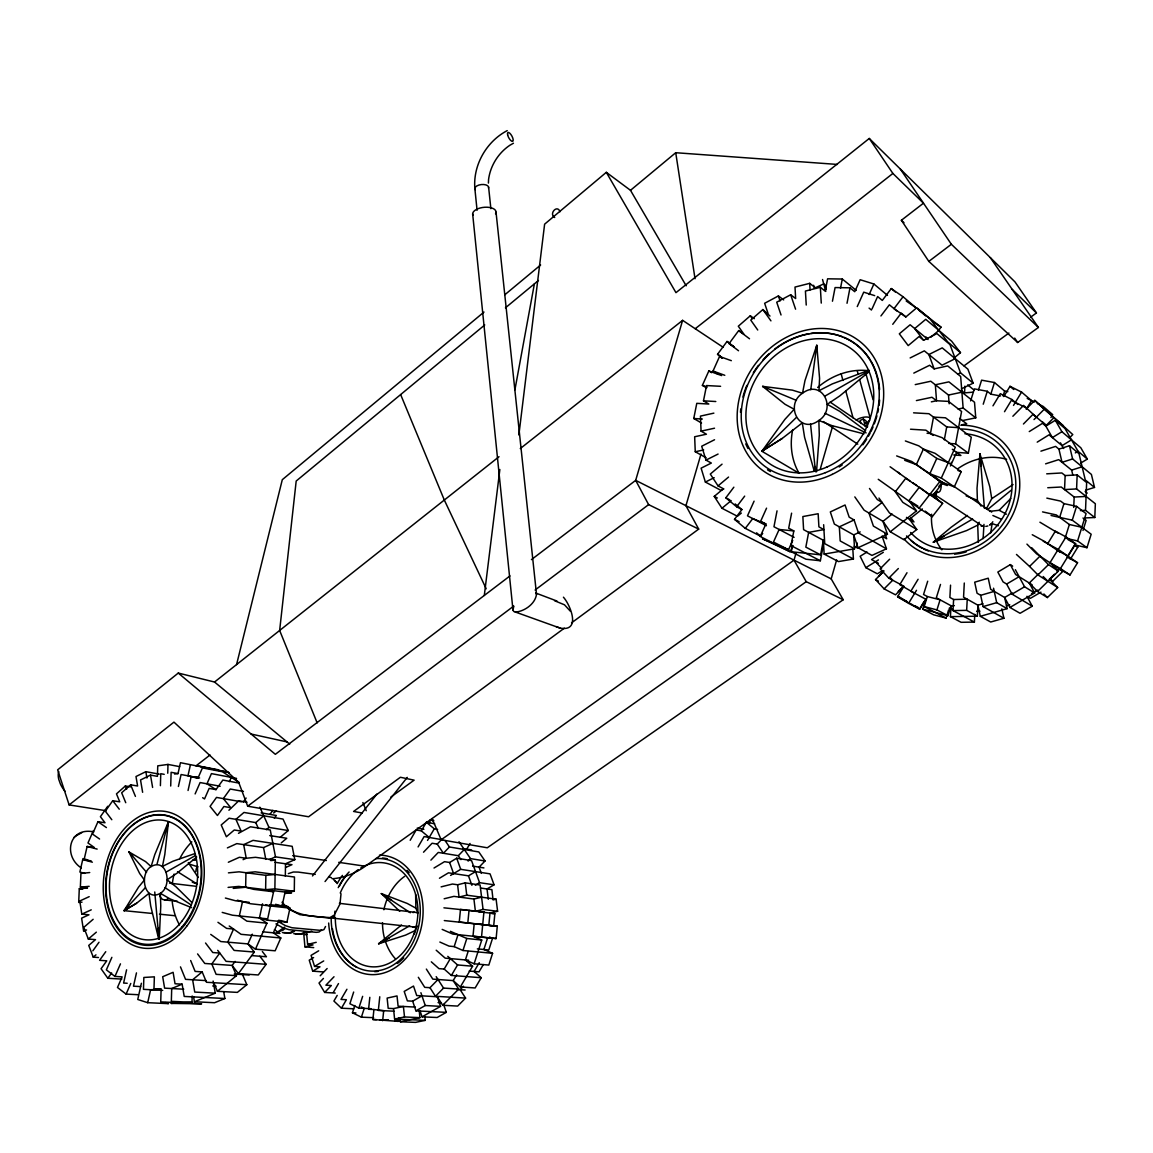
<?xml version="1.0" encoding="UTF-8"?>
<svg xmlns="http://www.w3.org/2000/svg" width="1153" height="1153" viewBox="0 0 1153 1153"><rect width="100%" height="100%" fill="white"/><g stroke="black" fill="none" stroke-linecap="round" stroke-linejoin="round"><path stroke-width="1.5" d="M979.272 522.208L977.715 525.148L978.335 542.328M563.428 597.196C570.605 605.224 581.386 632.233 559.94 628.039L513.777 611.465L512.984 610.182L513.806 606.147M282.053 906.042L285.094 892.062L294.289 891.255L294.476 877.029L255.231 871.827L245.949 872.72L245.647 887.248L253.66 889.352L273.578 891.773L267.381 920.18L259.425 918.004L262.524 903.837M294.289 891.255L274.875 888.862L275.336 860.124L255.505 857.313L246.238 858.25L239.377 857.284L228.337 862.257M285.324 876.121L285.512 863.77L294.822 859.648L292.185 846.316L253.069 840.364L243.672 844.63L246.238 858.25L243.081 859.662M273.578 891.773L265.622 889.684L265.867 875.343L239.075 871.827L228.424 872.85M941.093 485.182C941.41 487.906 940.531 494.118 936.467 491.971M162.703 990.384L143.462 989.346L143.851 977.47L154.372 976.836L153.983 988.755L161.117 989.144L160.728 1001.885L201.66 1003.802L170.975 1003.398L192.003 1002.317L192.176 995.99M167.733 773.216L167.992 764.425L179.666 766.644M170.702 786.015L171.12 772.308L178.009 773.591L180.459 762.695L227.977 772.121M160.397 785.669L160.771 773.706L164.216 774.34M415.628 894.397L415.858 908.146L417.862 913.003M1084.685 517.956L1094.802 517.51L1095.35 503.746L1076.585 488.944L1064.55 489.578L1065.141 475.584L1061.841 472.961L1046.708 473.825M1094.802 517.51L1085.521 510.361L1086.645 482.559L1077.161 474.906L1065.141 475.584M89.718 872.547L80.941 873.441L80.364 887.176L87.498 887.969L79.283 888.761L78.707 902.453L82.007 902.165M1073.731 507.45L1074.178 497.044L1061.236 487.013L1047.76 487.733M1076.585 488.944L1077.161 474.906M940.502 584.427L936.322 597.773L951.023 605.743L950.432 616.653L961.112 622.303L974.4 622.101L974.789 614.362M950.432 616.653L977.355 616.192L977.917 605.195L963.562 597.153L964.297 583.029M974.4 622.101L953.027 610.6L953.603 599.517L949.885 597.47L950.548 585.147M964.902 386.154L964.557 392.885L972.93 392.193M977.355 616.192L966.661 610.355L967.237 599.214L953.603 599.517M159.258 939.075L160.771 905.883L160.339 893.316C172.691 886.196 167.228 857.27 151.115 866.58C138.879 873.729 144.255 902.468 160.339 893.316L170.111 898.936L191.629 907.656M983.105 538.61L983.97 524.37M488.411 183.082L488.569 179.537C490.342 165.729 498.37 152.902 509.957 145.206L513.445 143.231M154.747 891.975L158.97 939.118M816.511 471.822L819.293 435.2L818.846 420.47C837.208 408.825 821.945 378.443 802.502 393.245C784.328 404.905 799.447 435.085 818.846 420.47L832.163 425.702L863.972 433.874M478.639 911.677L494.853 913.709L493.686 925.989L488.8 925.427L489.982 913.09L497.606 911.288L496.107 899.167L466.749 895.175L459.038 897.063L457.597 884.769L452.48 884.034L441.123 886.859M496.121 938.556L497.289 926.162L459.254 922.011L460.494 909.414L483.914 911.98L481.522 937.014L496.121 938.556L487.633 937.793L483.885 949.51L492.576 953.315L488.814 965.075L474.128 963.807L465.408 959.93L468.118 951.456M474.128 963.807L481.738 940.041L472.989 936.236L474.2 923.74L444.309 920.57M467.83 922.746L469.055 910.121M816.252 350.512L816.771 345.237L804.967 380.634L802.502 393.245L792.356 390.132L762.637 386.37L785.034 404.285L794.201 409.272L784.89 419.375L761.874 451.255L799.072 473.234A67.494 58.572 -52.6 0 1 792.702 429.637M382.652 1020.722L383.69 1010.705L373.932 1009.524L372.88 1019.497L398.217 1021.356L398.549 1018.056M379.769 996.754L378.343 1010.446L394.052 1011.195M369.825 997.331L368.571 1009.264L373.932 1009.524M950.994 465.077L951.311 462.339M484.303 595.452L499.854 469.516M518.864 434.969L544.62 224.172L606.319 172.33L630.489 190.317L686.179 285.785M414.258 934.204L416.896 926.536M810.746 389.685L816.771 345.237L819.581 378.314L818.99 390.694L832.307 383.906L869.002 370.185M990.73 532.902L992.128 523.577L998.426 525.739M950.447 465.985L956.615 452.38L968.361 453.187L971.287 437.203L945.503 417.804L933.498 417.098L930.457 433.485L942.145 437.679L955.304 447.234L941.324 478.034L954.295 486.854L961.17 471.692L935.054 453.316L923.394 449.065L916.347 464.63L939.969 481.421L919.071 508.257L878.255 479.302M514.915 389.815L534.387 283.869M944.321 439.841L946.714 426.927L928.929 413.711L913.58 412.832M968.361 453.187L955.606 443.862L961.573 411.462L948.53 401.388L936.524 400.754L931.35 401.849M847.023 303.268L849.977 287.832L835.089 287.558L832.452 301.221M820.59 554.838L823.357 540.281L803.583 529.645L802.863 516.558L818.154 513.734L818.904 526.863L823.934 529.616L808.657 532.369L805.832 547.127L820.59 554.838L791.347 551.768L792.572 545.355M791.347 551.768L805.947 559.219L820.36 560.762L823.083 546.479M777.036 510.851L773.966 526.748L794.114 537.356M791.607 513.157L788.695 528.189L793.826 530.913L791.001 545.6L820.36 560.762M840.508 288.322L842.295 279.026L827.595 278.81L825.202 291.147L820.331 287.299L805.428 291.046L806.235 305.041M701.543 423.036L693.76 418.496L696.787 403.334L708.807 404.04L703.489 400.826L706.53 385.563L720.596 386.298M325.535 926.493L323.935 929.592L321.543 930.457L291.925 927.733L285.613 925.744L278.406 921.665M267.381 920.18L286.924 922.198L289.965 908.146L275.596 904.312M166.608 830.232L168.482 821.671L154.761 854.647L151.115 866.58L145.581 861.608L128.934 851.908L139.657 873.484L144.413 879.998L138.547 887.133L124.077 910.654L152.383 913.479M242.505 901.574L239.348 915.929L246.901 921.161L266.948 923.178L255.462 949.164L247.981 943.903L220.799 941.554L210.725 934.391M136.472 972.887L133.489 986.19L140.652 986.593M178.398 786.476L181.079 774.528L199.599 777.972M141.387 983.278L137.755 999.478L147.699 1002.692L168.497 1003.643L165.182 1002.591M190.404 764.871L187.953 775.81L197.985 778.059L202.438 767.898L222.298 771.717L238.801 782.152M188.054 790.482L191.124 776.776L197.985 778.059M147.699 1002.692L150.611 989.735L161.117 989.144M126.585 969.817L123.602 983.062L127.19 983.264M92.384 862.185L84.039 859.936L87.124 846.461L94.215 847.412L87.974 842.987L93.35 830.693M236.567 664.589L282.298 479.691L483.986 312.074M937.202 492.014L935.602 495.401L932.705 495.3M156.938 864.433L168.482 821.671L164.807 854.474L162.443 866.422L173.036 861.19L194.742 853.638M432.101 818.544L441.167 839.773L487.287 847.786L843.203 599.747L831.198 578.878L836.631 559.954M332.194 878.759A90.338 69.756 -77.8 0 0 365.299 866.234L794.013 560.142L795.988 553.267M820.259 469.112L832.639 426.178M701.024 453.979L685.934 505.691L698.689 529.097L571.542 622.865M723.306 347.384L682.619 320.347L635.678 480.354L531.432 559.623M1059.665 517.38L1063.945 503.616L1060.63 501.108L1046.838 498.125M1065.127 538.105L1069.364 524.514L1056.321 514.93L1042.543 511.889M1057.085 571.701L1059.65 569.207L1070.027 574.958L1077.551 562.765L1067.145 557.058L1074.639 544.879L1086.976 547.704L1091.17 534.228L1072.261 520.176L1076.556 506.354L1063.945 503.616M1086.976 547.704L1077.594 540.93L1086.083 513.647L1076.556 506.354M1083.013 530.423L1086.126 520.407L1082.998 518.028M970.61 400.898L974.386 388.878L987.299 391.271L990.816 394.167L1000.545 395.969M978.465 390.118L981.592 380.173L994.462 382.522L1004.638 391.054L1007.852 391.645M927.704 581.213L923.539 594.487L927.329 596.533L940.099 599.819L936.928 609.908L947.896 615.702L951.023 605.743L954.367 605.671M983.235 404.199L987.299 391.271M948.631 609.908L946.065 618.08L933.642 614.808L922.731 609.13L925.83 599.243L910.841 591.23L918.105 579.267M946.065 618.08L924.187 606.579L927.329 596.533M990.816 394.167L994.462 382.522M1003.096 395.983L1004.638 391.054M489.506 937L492.533 938.311L488.8 949.986L477.356 948.861M353.668 992.041L349.892 1003.744L358.857 1008.097L362.647 996.336M354.807 1005.488L352.458 1012.795L361.408 1017.162L364.233 1008.356L361.249 1006.915M429.392 823.17L430.473 819.812L433.73 820.417M439.855 942.044L449.021 946.109L454.181 946.613L458.029 934.636M454.181 946.613L462.958 950.49L466.806 938.484L481.738 940.041M107.748 806.264L100.412 816.684L104.995 822.752L97.947 821.7L92.528 834.08L99.576 839.024M111.87 957.336L106.364 969.875L114.954 976.432L122.132 976.865L117.476 987.472L126.095 994.102L138.259 994.722M114.954 976.432L120.474 963.85M195.116 793.927L200.103 782.556L220.209 786.245M126.095 994.102L130.779 983.466M229.375 781.705L231.263 777.381M252.276 934.189L247.981 943.903L254.323 952.047L238.412 973.622L232.142 965.421L204.773 963.461L197.581 953.92M279.012 920.036L273.347 932.82L280.813 937.98L275.149 950.793L255.462 949.164M706.587 387.956L702.393 385.347L708.836 370.935L721.648 375.59M718.305 374.379L713.03 371.021L719.544 356.464L731.333 360.673M754.091 501.151L747.49 515.823L766.428 525.725M766.558 508.156L760.663 521.257L765.88 523.995L760.259 536.491L790.165 551.754L792.904 545.686M857.255 306.568L863.727 292.17L874.709 295.644M869.146 294.548L873.888 283.998L860.152 279.718L854.762 291.709L849.977 287.832M871.985 309.047L877.62 296.552L882.304 300.429L891.269 288.567L903.044 296.739L916.404 308.067L906.186 300.976M790.165 551.754L762.436 538.782L788.537 549.736L792.716 540.44M939.969 481.421L929.822 473.753L936.769 458.418L918.768 445.836L905.364 440.95M986.276 508.963L991.739 498.658L1013.069 484.548M939.969 484.952L938.888 486.407M321.485 929.722L319.078 931.999L316.282 932.345L288.985 929.678L282.874 927.79L275.942 923.913M410.194 840.263L416.19 829.958L421.335 830.866L429.247 837.467M421.335 830.866L426.365 822.248L434.667 823.775M333.419 992.272L338.492 983.581M418.092 846.922L424.117 836.574L442.536 839.773M337.195 995.414L333.909 1001.049L341.447 1008.198L353.697 1008.803M427.532 840.407L434.292 828.82L437.607 829.411M346.923 989.26L340.985 999.42L346.39 999.723L341.447 1008.198M466.734 849.127L470.064 843.463M431.323 961.833L438.976 968.635L444.179 969.053L450.347 958.59M444.179 969.053L451.371 975.438L457.568 964.946L472.6 966.214L460.335 986.954L453.187 980.598L432.807 979.128L426.351 969.082M456.674 974.703L453.187 980.598L458.692 989.087L442.709 1005.272L437.261 996.769L416.709 995.529L413.509 986.06L404.199 991.421L407.384 1000.876L412.659 1001.179L421.969 995.846M479.273 962.683L474.085 971.46L481.219 977.715L475.151 987.962L460.335 986.954M483.338 964.571L479.028 971.849L469.156 971.057M992.964 405.842L1000.314 393.677L1011.902 399.514L1017.84 404.487M1003.787 396.574L1009.999 386.313L1021.587 392.092L1031.517 400.581L1026.228 409.301M906.993 572.738L899.772 584.672L914.689 593.276M1004.508 411.707L1011.902 399.514M925.83 599.243L919.791 609.173L908.578 603.35L897.567 596.764L903.649 586.733M1013.501 405.424L1021.587 392.092M908.578 603.35L916.491 590.307M919.892 608.395L924.144 601.405M1050.931 417.501L1052.689 414.619L1043.09 406.36L1037.311 403.478M1047.702 543.654L1055.37 531.158L1066.021 536.923L1075.677 543.827L1060.443 568.544L1049.965 562.75L1057.546 550.442L1068.053 556.193M1077.551 562.765L1058.295 549.462L1066.021 536.923M1070.344 559.263L1077.81 547.142L1074.639 544.879M334.932 913.724L339.991 903.995L341.014 893.748M93.696 831.875C68.964 826.715 62.723 855.8 81.301 867.964M130.419 786.85L125.36 785.971L116.482 793.869L119.753 801.839L112.749 800.701L105.341 811.208L111.812 819.725M92.845 950.836L98.999 942.246M202.625 797.717L204.528 798.943L209.154 788.393L216 789.632L222.86 780.062L239.348 783.161M105.759 951.701L99.576 960.319L106.753 960.809L101.075 968.736L107.834 978.263L121.757 979.099M107.834 978.263L111.639 972.973M228.914 810.242L238.757 800.787L247.001 802.243M243.197 802.099L246.122 798.049M269.932 814.364L272.843 810.357M274.342 818.255L276.374 815.474L261.14 812.865M235.111 961.4L232.142 965.421L236.48 975.683L217.384 991.292L213.723 982.5M259.829 956.241L266.127 964.326L258.258 974.962L238.412 973.622M722.369 358.021L717.541 354.288L727.024 341.461L729.777 343.32M738.525 350.757L729.1 343.551L738.698 330.594L743.872 334.154L738.309 326.213L750.286 315.792L754.336 318.675M762.695 533.421L760.591 536.188L745.299 528.377L734.504 519.326L741.898 509.554L736.623 506.772L725.842 497.808L733.856 487.186M736.623 506.772L744.679 496.121M880.935 315.951L889.381 304.796L896.717 310.878M903.044 296.739L894.022 308.644L905.854 316.945L916.822 307.721L930.053 318.963L947.795 342.023L960.492 352.688L953.718 358.266M892.753 324.31L901.242 313.112L905.854 316.945M745.299 528.377L752.75 518.576L765.88 523.995M938.095 331.055L941.05 327.193L917.874 309.09M919.417 487.142L909.04 500.503L916.476 510.894L890.303 531.778L882.996 521.372L864.087 510.159L854.82 496.9M932.618 495.79L942.909 482.603M919.071 508.257L932.316 516.616L942.621 503.429L929.851 493.671M312.492 875.949L376.93 794.042M325.045 881.555L407.254 777.381M333.678 915.295L330.219 917.586C313.27 916.448 293.957 916.376 282.038 902.237M1010.777 498.5L999.175 510.289L989.533 511.37M145.307 887.709L124.077 910.654L136.53 903.275L148.982 893.359L150.683 905.869L158.739 939.191M423.526 852.211L432.087 843.247L437.218 844.111L443.401 853.263L449.439 846.979L478.826 851.952L485.038 860.974L479.071 867.142L481.334 873.354M437.218 844.111L442.031 839.096M320.217 975.755L327.135 968.534M430.905 860.124L438.284 852.427L458.303 855.713L460.955 859.619M323.431 978.436L319.021 983.048L324.67 992.445L335.22 993.064M334.01 976.75L325.91 985.181L331.329 985.527L324.67 992.445M458.303 855.713L464.284 849.487M468.118 861.104L470.525 858.61L485.038 860.974M935.616 492.98L933.181 493.974M418.337 977.297L424.736 987.343L429.983 987.689L438.025 979.502M429.983 987.689L435.474 996.278L443.545 988.078L458.692 989.087M1012.867 416.247L1023.576 405.395L1036.388 417.17M1069.494 437.866L1072.794 434.566L1034.789 400.365L1026.992 408.263L1012.449 400.941M463.506 986.247L460.119 989.678L465.581 998.094L457.655 1006.079L442.709 1005.272M889.655 559.205L880.143 568.818L888.79 578.157L904.024 586.3M1023.432 424.001L1033.002 414.331L1046.203 425.414L1053.957 417.617M878.528 576.442L882.131 572.81M902.799 587.526L895.521 594.833L884.106 588.88L875.531 579.57L884.063 570.937M1034.01 419.577L1044.229 409.257L1063.455 425.76M888.79 578.157L898.36 568.515M884.106 588.88L892.696 580.247L890.534 577.912M898.187 591.503L901.776 587.9M1016.47 554.449L1029.557 566.426L1040.035 556.121M796.319 417.487L761.874 451.255L782.166 438.486L802.301 422.877L804.578 437.275L814.061 470.424M994.232 591.374L980.684 595.308L977.052 593.218L974.689 582.193L988.236 578.201L990.643 589.255L1004.652 597.485L1009.942 607.444L1034.673 592.988L1029.283 583.014L1038.464 574.021M1029.557 566.426L1037.959 574.929L1048.495 564.61L1058.353 571.153L1037.57 591.46L1029.283 583.014M1037.57 591.46L1047.4 597.557L1057.661 587.554L1049.403 579.224L1054.519 574.208M1049.403 579.224L1052.66 581.328L1062.879 571.355L1060.688 569.15M127.882 906.964L124.077 910.654L136.53 903.275M284.488 927.156L278.118 931.739M285.036 928.251L283.076 930.154L277.224 932.215M767.149 446.456L761.874 451.255L782.166 438.486M159.273 774.139L145.855 771.674L135.996 776.517L137.596 786.015L130.635 784.804L121.67 792.774L125.749 802.704M769.973 316.052L762.882 309.552L750.762 320.102L757.737 330.003M93.148 919.287L83.823 927.343L88.32 939.046L95.497 939.637L88.738 945.417L93.249 957.149L98.466 957.523M88.32 939.046L96.348 932.157M93.249 957.149L95.958 954.843M238.484 833.316L250.489 826.787L270.263 829.973L275.495 856.866L294.822 859.648M280.294 837.237L288.264 830.535L283.018 819.062L243.96 812.447L235.918 819.336L241.107 831.082L234.275 830.001L226.377 836.761L221.217 824.971L229.072 818.212L255.75 822.593L263.734 815.791M266.3 829.67L268.98 827.407L288.264 830.535M196.716 857.01L177.202 873.066L167.099 879.797L176.135 886.902L191.484 902.107M868.31 372.39L839.687 395.983L827.249 404.314L839.658 411.304L865.629 430.674M722.052 464.155L710.306 474.056L718.045 485.889L723.378 488.742L714.24 496.395L721.965 508.271L737.444 516.285L741.336 513.056M281.274 842.872L286.751 838.26L269.744 835.579M718.045 485.889L728.552 477.068M721.965 508.271L731.161 500.618M504.711 294.851L540.627 265.003M630.489 190.317L675.73 152.715L837.395 164.432M930.716 337.252L938.888 330.435M484.75 324.959L296.191 481.032L279.646 630.46L317.147 722.873M505.432 307.837L538.451 280.496M73.821 837.568L75.536 836.156M75.723 835.997L81.82 832.639M242.534 974.573L246.828 984.705L206.473 982.27L202.179 971.893L192.623 979.776L194.742 992.07L215.265 993.18L213.118 981.044M987.501 509.64L1011.109 490.299M246.828 984.705L237.374 992.387L217.384 991.292M289.706 744.132L214.544 682.028L178.268 673.064L57.65 769.829L69.137 804.924L106.177 810.732M892.091 514.079L882.996 521.372L887.435 534.257L858.019 547.733L853.71 534.906L834.354 524.053L830.319 511.932L845.063 504.985L849.17 517.135L854.085 519.96L858.481 532.989L886.455 548.814L871.971 555.4L858.019 547.733M1030.638 317.176L1036.432 312.953L1014.971 281.894L869.261 138.461L675.961 292.66L606.319 172.33M922.371 508.934L909.472 519.225L916.779 529.501L903.88 539.734L890.303 531.778M214.544 682.028L499.018 456.718M69.137 804.924L173.959 722.124L238.642 782.238L247.679 806.206L308.6 816.771L564.321 628.183M520.277 448.575L682.619 320.347M695.23 328.72L892.883 173.454L923.481 203.187L901.372 220.281L928.828 261.4L1017.695 342.499L1038.392 327.452L990.326 257.623M401.489 925.009L378.602 943.788L405.582 935.112L414.72 930.788M195.952 765.895L210.019 755.013M510.001 575.909L275.351 754.321L178.268 673.064M928.828 261.4L951.369 244.277L1038.392 327.452M247.679 806.206L513.532 606.233M535.093 590.019L648.62 504.625L698.689 529.097M273.592 812.995L276.461 810.847M963.994 365.861L1008.904 333.058M390.838 797.083L414.114 780.163L400.408 777.266L353.596 811.453L362.33 813.038M441.167 839.773L806.235 581.674L843.203 599.747M967.453 515.449L951.052 527.339L933.296 542.198L966.545 530.596L977.715 525.148M1029.254 431.582L1042.499 423.338L1045.857 426.149L1052.372 437.607L1061.899 431.726L1080.837 447.796L1087.337 459.081L1080.635 463.146M1045.857 426.149L1055.341 420.269L1064.983 428.512L1078.041 451.27L1087.337 459.081M1037.21 442.147L1049.028 434.825L1062.057 445.649L1071.483 439.855M867.027 552.013L860.152 556.265L865.817 567.651L877.361 573.805L882.838 570.461M883.342 552.316L871.553 559.565L878.355 563.269M864.836 373.586L869.362 370.805M865.817 567.651L878.427 559.911M1075.331 452.913L1078.041 451.27M434.018 868.022L444.51 861.68L449.627 862.487L456.703 858.207L471.548 860.614L479.562 882.679L494.075 884.812L490.054 873.859L460.71 869.333L450.592 875.401M318.675 950.807L311.079 955.376L314.567 966.401L319.986 966.805L312.694 971.157L309.235 960.19L313.602 957.566M439.452 878.255L448.488 872.821L468.478 875.833L475.54 871.61M314.567 966.401L323.719 960.939M1012.665 566.123L1010.316 564.639L997.835 572.061L1003.096 581.905L1006.641 584.052L1012.031 594.126L1032.266 606.204L1020.059 613.295L1009.942 607.444M475.31 885.201L479.562 882.679M494.075 884.812L487.027 888.963L488.296 899.282M1006.641 584.052L1019.122 576.687M972.628 519.037L933.296 542.198L944.249 536.116M1012.32 592.973L1004.652 597.485L1007.102 608.654L980.295 616.307L977.917 605.195L982.904 603.754M1012.031 594.126L1024.556 586.762L1034.673 592.988M1031.546 593.665L1037.657 590.091M1040.957 592.152L1030.306 598.378L1026.963 596.346L1032.266 606.204M409.661 925.787L378.602 943.788L389.44 937.85M507.234 130.62C486.508 141.401 472.903 165.081 474.863 188.487M825.044 396.041L869.319 370.718M412.659 1001.179L415.93 1010.85L425.255 1005.531L440.561 1006.353L437.261 996.769M419.908 1010.46L422.056 1016.831L440.561 1006.353M166.176 872.043L195.304 855.612M443.588 1004.45L446.312 1012.348L437.146 1017.508L422.056 1016.831M783.68 299.91L778.39 295.946L764.641 303.282L767.956 313.241M816.18 288.423L809.694 283.35L795.008 287.068L795.642 298.541L790.67 294.764L776.718 302.187L781.042 314.985M989.807 524.802L992.128 523.577M293.049 931.12L289.648 932.835L282.384 932.575M714.557 439.74L701.701 446.225L705.982 460.105L711.329 463.059L701.11 468.161L705.377 482.055L720.942 490.356L723.853 488.93M926.046 336.964L927.992 339.515L910.121 324.771L899.326 333.822L908.204 345.597L919.056 336.532L923.625 340.279L936.913 333.592L949.971 344.56L960.55 372.866L973.161 383.171L961.516 388.835M294.577 931.264L291.176 932.979L283.912 932.719M304.392 932.215L301.005 933.93L293.77 933.671M305.905 932.373L302.504 934.074L295.269 933.815M705.982 460.105L718.088 454.051M910.149 357.934L924.317 350.858L942.044 365.184L955.246 358.669M913.796 373.111L929.621 365.27L934.161 368.888L947.68 365.905L960.665 376.469L963.13 408.003L975.755 417.847L962.467 420.557M705.377 482.055L714.183 477.688M957.61 374.307L960.55 372.866M167.992 764.425L157.759 765.837L157.428 776.358L150.495 775.09L140.536 779.961L142.626 792.298M854.085 519.96L839.326 526.835L840.177 540.944L854.56 548.814L853.71 534.906L860.196 531.908M89.199 896.659L79.788 900.983L81.805 914.127L88.968 914.805L81.618 918.134L83.636 931.278L86.576 929.952M81.805 914.127L91.246 909.832M227.386 847.902L236.812 843.607L263.533 847.585L272.872 843.376M269.24 859.648L275.495 856.866M285.613 867.488L291.968 864.678L274.933 862.285M867.575 426.769L865.961 420.845L863.366 419.058L860.08 420.441L860.887 423.41M223.682 991.666L224.893 998.498L184.221 996.437L182.131 984.172L171.711 988.539L171.336 1001.337L192.003 1002.317M193.531 996.581L194.425 1001.755L215.265 993.18M224.893 998.498L214.573 1002.721L194.425 1001.755M1040.914 451.154L1055.615 446.398L1058.93 449.122L1062.028 462.324L1072.607 458.952L1091.401 474.431L1094.514 487.431L1085.593 490.198M1058.93 449.122L1069.48 445.721L1079.006 453.705L1085.261 479.922L1094.514 487.431M1045.612 463.837L1058.713 459.643L1071.656 470.107L1072.809 475.022M288.322 873.614L293.352 872.014L298.238 872.086L315.259 874.406M1071.656 470.107L1082.119 466.792M980.684 595.308L983.105 606.579L996.696 602.673L1007.102 608.654M1006.497 605.829L1009.812 604.878M1001.856 608.827L1003.917 618.267L990.701 622.015L980.295 616.307M457.597 884.769L465.279 882.852L480.109 885L483.064 909.443L497.606 911.288M311.685 931.249L306.539 932.503L307.62 944.408L313.039 944.898L304.925 946.844L303.859 935.011L307.087 934.218M444.15 898.764L453.922 896.371L473.926 899.052L481.594 897.193M307.62 944.408L316.225 942.332M496.107 899.167L493.066 899.902L491.899 889.655L480.556 888.041M483.064 909.443L475.396 911.274L470.424 910.654M713.866 413.134L700.447 416.103L701.067 431.136L706.414 434.22L694.654 436.756L695.259 451.731L706.184 457.813M701.067 431.136L714.529 428.21M915.237 384.612L930.788 381.239L948.487 395.047L949.164 403.795M415.397 1007.088L398.102 1006.194L397.021 995.933L387.134 998.094L388.186 1008.327L393.519 1008.601L403.406 1006.468L404.516 1016.96L419.951 1017.638L419.202 1010.734M916.39 400.581L931.984 397.266L936.524 400.754L935.342 384.785L948.905 381.859L974.516 402.253L975.755 417.847M948.487 395.047L961.89 392.207M695.259 451.731L703.676 449.958M393.519 1008.601L394.6 1019.05L404.516 1016.96M399.947 1018.33L400.322 1021.76L419.951 1017.638M958.085 409.056L963.13 408.003M424.895 1016.946L425.27 1020.347L415.541 1022.38L400.322 1021.76M961.602 424.837L966.718 423.8L959.627 418.395M823.357 540.281L824.15 554.089L854.56 548.814M852.802 548.785L853.422 559.032L838.447 561.583L824.15 554.089M174.564 774.052L178.009 773.591M270.724 860.585L275.336 860.124M80.364 887.176L89.156 886.326M265.867 875.343L275.106 874.464M228.092 887.392L238.772 886.412L291.579 892.854L284.877 893.445M233.223 888.386L245.647 887.248M265.622 889.684L274.875 888.862M1074.178 497.044L1086.083 496.439M1080.404 510.606L1085.521 510.361M953.027 610.6L966.661 610.355M976.62 611.249L979.964 611.176M515.333 612.113C524.601 611.364 535.28 603.855 536.505 594.271L496.049 212.282M981.189 526.215L983.682 526.272A8.446 7.682 -46.4 0 1 981.765 525.595L935.458 495.185M372.88 1019.497L376.354 1019.656M379.827 1019.8L388.503 1020.16L385.289 1019.756M396.992 1020.506L400.394 1020.65M361.408 1017.162L373.601 1017.681M394.6 1019.05L425.27 1020.347M352.458 1012.795L355.946 1012.954M358.857 1008.097L371.194 1008.702M415.93 1010.85L446.312 1012.348M183.745 989.202L164.605 988.15L162.688 976.721L173.109 972.31L175.04 983.754L182.131 984.172M703.489 400.826L715.797 401.518M438.039 1002.591L441.383 1002.779M212.728 985.959L216.072 986.146M435.474 996.278L465.581 998.094M946.714 426.927L958.59 427.648M206.286 980.626L185.547 979.344L180.473 966.877M910.524 429.219L925.859 430.17L933.108 435.402M693.76 418.496L702.35 419.029M927.055 433.269L930.457 433.485M236.48 975.683L216.115 974.343L211.792 963.966L219.762 953.07L212.772 952.522L205.537 943.01M948.818 443.415L955.606 443.862M202.179 971.893L195.131 971.417L190.649 960.507M234.232 974.026L249.178 975.02M456.804 989.461L465.106 990.009M953.762 454.974L960.896 455.478L952.32 449.281M312.694 971.157L323.244 971.921M266.127 964.326L226.089 961.343L217.701 950.36M451.371 975.438L481.219 977.715M251.585 955.592L266.429 956.759L262.351 951.542M443.919 907.829L467.109 910.236M254.323 952.047L234.117 950.403L227.775 942.16L233.555 929.044L226.608 928.381L217.946 922.299M483.914 911.98L475.396 911.274L473.926 899.052M491.481 913.421L494.853 913.709M474.2 923.74L482.718 924.475M488.8 925.427L497.289 926.162M468.68 960.218L445.173 958.143L436.194 950.216M304.925 946.844L313.717 947.622M472.989 936.236L481.522 937.014M280.813 937.98L241.078 934.319L229.231 926.018M462.958 950.49L492.576 953.315M262.639 931.797L279.891 933.44L274.428 929.678M793.826 530.913L779.14 529.472L773.476 542.04L788.537 549.736M159.46 914.185L175.386 915.77M266.545 918.739L232.43 915.208L222.212 912.398M492.533 938.311L452.87 934.089L442.175 929.404M164.965 899.945L177.418 901.3M332.251 918.091L414.114 926.969M79.283 888.761L82.728 889.136M249.178 902.323L235.601 900.796L225.383 898.043M269.629 904.629L288.553 906.762L282.11 905.047M289.965 908.146L250.504 903.736L237.403 900.205M477.443 924.115L487.186 925.239M169.505 883.14L196.327 886.326M339.386 903.332L414.504 912.268M394.975 1020.953L398.217 1021.356M84.039 859.936L91.13 860.83M554.535 600.713L564.48 604.806L570.317 611.162M292.689 855.612L326.342 860.527M338.737 862.343L365.299 866.234M472.6 866.119L483.929 867.906M463.492 848.579L471.62 849.963M241.539 801.811L216.505 797.415L210.077 806.379L217.441 815.502L223.913 806.509L230.759 807.676L223.351 798.611L230.24 789.027L243.427 791.434M417.213 828.099L423.886 829.295M194.67 776.69L197.999 777.309M236.552 778.39L211.431 773.62L206.963 783.809L216 789.632M229.13 772.596L200.406 766.543M198.302 765.923L217.773 769.685M251.095 734.029L287.025 741.912M1051.075 515.492L1072.261 520.176M1069.364 524.514L1081.831 527.281M1066.684 538.465L1077.594 540.93M952.277 609.087L949.135 608.265L951.528 609.562M924.187 606.579L936.928 609.908M922.731 609.13L947.896 615.702M87.124 846.461L97.155 849.098M265.709 904.687L270.494 905.97M87.859 859.951L82.944 858.625L79.874 872.028L84.789 873.383M280.583 920.469L286.924 922.198M189.15 864.058L197.97 866.825M713.03 371.021L724.79 375.301M192.277 882.218L196.039 883.587M936.769 458.418L948.314 462.641M957.912 470.496L961.17 471.692M896.645 455.911L911.692 461.474L947.247 485.543L940.617 483.064M702.393 385.347L707.106 387.105M904.687 460.306L916.347 464.63M929.822 473.753L941.324 478.034M939.58 481.363L954.295 486.854M535.741 593.031L557.014 601.073M556.15 626.598L559.94 628.039M966.128 495.862L977.384 500.316L981.044 506.109M430.473 819.812L433.499 821.008M328.634 876.611L331.531 877.779M796.464 400.408L762.637 386.37L767.61 388.475M450.391 931.307L466.806 938.484M992.863 515.492L1000.991 519.081M824.971 413.264L866.119 432.894M1027.208 398.434L1034.414 402.022M831.198 578.878L635.678 480.354L648.62 504.625M734.504 519.326L739.116 521.689M897.567 596.764L907.454 601.909L898.043 596.173M915.165 605.93L918.321 607.573M714.24 496.395L717.339 498.024M875.531 579.57L878.399 581.069M725.842 497.808L729.835 499.912M853.422 559.032L824.741 543.654L823.646 524.716M999.175 510.289L1006.425 514.18M1039.92 522.208L1058.151 533.133M1068.139 539.734L1075.677 543.827M1075.043 545.643L1077.81 547.142M415.858 908.146L407.196 903.433L381.297 893.589L399.731 911.302M1032.252 534.718L1044.301 541.305L1060.284 552.33M1043.191 541.189L1058.295 549.462M854.157 546.219L857.284 547.949L856.967 542.818M983.105 606.579L1003.917 618.267M887.435 534.257L873.412 526.099L868.944 513.042L882.088 502.463L877.274 499.523L869.492 488.468M910.236 603.466L919.791 609.173M916.779 529.501L889.511 512.984L878.975 498.053M906.474 517.38L913.954 521.963L910.928 517.697M1032.108 584.787L1015.62 574.497L1010.316 564.639M916.476 510.894L902.799 502.333L895.29 491.812L905.811 478.25L942.621 503.429M177.533 871.711L197.062 883.991M910.524 501.44L917.932 506.124M391.472 900.032L381.297 893.589L410.353 912.772M708.836 370.935L711.617 372.693M278.334 920.858L280.683 922.357M1037.959 574.929L1057.661 587.554M288.394 908.982L299.953 914.689L329.844 918.134L334.543 916.462L334.947 911.144M717.541 354.288L720.308 356.104M909.89 480.916L890.102 466.763M912.614 482.689L916.693 485.37M929.693 493.873L937.014 498.658L931.48 494.435M719.544 356.464L722.167 358.179M823.415 421.58L857.774 444.15M164.951 887.594L191.254 905.062M1062.879 571.355L1036.605 553.844L1026.934 544.115M1060.443 568.544L1070.027 574.958M729.1 343.551L734.302 347.039L727.024 341.461M830.117 402.08L867.128 427.287M954.497 486.782L990.038 510.981A8.446 7.682 -46.4 0 1 991.681 512.119M259.425 918.004L266.948 923.178M935.213 323.143L941.05 327.193M97.947 821.7L106.422 827.58M738.698 330.594L749.522 338.78M920.67 488.108L929.505 494.868M897.582 471.966L900.32 474.056M925.21 511.125L932.316 516.616M554.708 217.513C548.468 213.968 557.317 203.98 559.998 211.748M1085.146 491.481L1087.236 493.138M961.112 390.391L964.297 392.928M869.088 308.11L871.452 310.027M967.698 384.9L974.213 390.19M842.295 279.026L856.232 290.383M426.365 822.248L434.292 828.82M735.182 503.962L741.898 509.554M873.888 283.998L887.522 295.399M756.57 532.83L760.591 536.188M918.999 310.272L925.484 315.778M891.269 288.567L895.304 291.983M1009.999 386.313L1013.761 389.512M465.408 959.93L472.6 966.214M447.782 956.341L457.568 964.946M335.119 881.065L337.022 882.809L333.693 879.753M901.372 220.281L903.995 222.716M1034.789 400.365L1044.229 409.257M1042.716 422.099L1046.203 425.414M1012.19 289.389L1036.432 312.953M1049.965 562.75L1058.353 571.153M1031.589 547.646L1048.495 564.61M1050.484 579.123L1052.66 581.328M1043.177 576.514L1047.933 581.328M1043.883 593.968L1047.4 597.557M132.581 855.713L128.934 851.908L146.546 872.273M875.502 561.713L881.613 568.299M960.492 352.688L951.672 341.23L925.744 319.323L914.704 328.562L923.625 340.279M112.749 800.701L119.263 809.19M762.882 309.552L770.939 320.865M750.286 315.792L752.145 318.43M458.98 841.733L470.525 858.61M900.277 168.987L951.369 244.277M1014.712 338.103L1017.695 342.499M445 840.451L449.439 846.979M869.261 138.461L892.883 173.454M535.684 593.031L536.505 594.271M188.299 862.603L198.186 877.375M436.18 976.649L443.545 988.078M1055.341 420.269L1061.899 431.726M1060.443 442.81L1063.686 448.503M794.013 560.142L806.235 581.674M1015.346 569.668L1024.556 586.762M486.206 588.794L444.323 500.042L400.639 394.571M259.829 807.143L268.98 827.407M255.75 822.593L258.344 828.402M130.635 784.804L135.434 796.392M125.36 785.971L126.671 789.171M362.878 802.531L366.236 810.718M973.161 383.171L967.886 369.147L942.217 347.875L928.871 354.533L934.161 368.888M468.478 875.833L471.908 885.317M456.703 858.207L460.71 869.333M449.627 862.487L453.605 873.599M884.956 533.709L886.686 538.768L882.103 536.116L886.455 548.814M790.67 294.764L795.584 309.191M420.903 992.704L425.255 1005.531M778.39 295.946L780.062 300.933M865.946 373.803L873.109 399.788M857.299 370.963L858.236 374.365M859.634 379.467L870.342 418.582M863.366 419.058L865.384 426.48M826.211 289.432L824.986 284.906L823.732 283.912L814.422 288.178L813.643 285.267M822.536 279.516L825.779 291.464M841.113 373.687L842.944 380.476M845.697 390.68L853.047 417.876M1069.48 445.721L1072.607 458.952M993.555 588.217L996.696 602.673M263.533 847.585L265.795 859.36M150.495 775.09L152.614 787.441M145.855 771.674L146.935 778.03M991.739 498.658L989.778 486.71L979.949 453.821L977.023 488.238L977.384 500.316M675.73 152.715L695.028 278.723M465.279 882.852L466.749 895.175M981.232 466.071L979.949 453.821L984.431 508.387M810.53 423.987L815.502 471.75L815.243 466.518M488.613 187.204L490.875 208.693M474.877 188.789L477.083 210.278M472.644 213.838L512.984 610.182M820.331 287.299L821.267 303.095M809.694 283.35L810.069 289.922M158.451 928.309L159.056 939.075M869.65 420.413A8.258 3.171 -15.6 0 1 865.182 423.165M856.189 420.168A8.258 3.171 -15.6 0 1 863.683 417.227A8.258 3.171 -15.6 0 1 869.866 417.862M992.834 521.776A8.446 7.682 -46.4 0 1 989.822 524.961M987.862 525.927A8.446 7.682 -46.4 0 1 985.772 526.359M195.851 860.023A98.596 72.12 -76.9 0 1 192.652 860.282M168.208 898.663A8.676 6.284 -80.3 0 1 159.719 895.867M412.976 912.571A7.379 5.866 -82.7 0 1 417.415 913.147M417.083 925.902A7.379 5.866 -82.7 0 1 412.601 926.767M472.975 215.308A11.761 5.736 -6 0 1 484.664 207.252A11.761 5.736 -6 0 1 495.545 213.809M475.252 189.654A6.918 3.459 -6 0 1 481.248 184.566A6.918 3.459 -6 0 1 488.512 188.112M843.953 337.339A76.847 65.591 -53.9 0 1 870.039 359.549M870.875 360.918A76.847 65.591 -53.9 0 1 876.813 374.466M877.274 376.065A76.847 65.591 -53.9 0 1 879.595 389.527M879.609 400.019A76.847 65.591 -53.9 0 1 879.062 405.366M878.485 408.94A76.847 65.591 -53.9 0 1 877.764 412.486M876.914 415.844A76.847 65.591 -53.9 0 1 874.291 423.872M873.023 427.028A76.847 65.591 -53.9 0 1 870.875 431.669M870.097 433.168A76.847 65.591 -53.9 0 1 868.468 436.151M866.71 439.091A76.847 65.591 -53.9 0 1 862.848 444.784M842.194 464.976A76.847 65.591 -53.9 0 1 839.168 466.979M770.449 471.577A76.847 65.591 -53.9 0 1 767.509 469.819M748.038 448.589A76.847 65.591 -53.9 0 1 745.76 443.876M740.485 412.37A76.847 65.591 -53.9 0 1 740.774 408.955M742.907 397.05A76.847 65.591 -53.9 0 1 746.827 385.39M753.327 372.765A76.847 65.591 -53.9 0 1 758.443 365.386M762.998 359.923A76.847 65.591 -53.9 0 1 769.325 353.596M774.773 349.056A76.847 65.591 -53.9 0 1 809.06 333.721M810.862 333.433A76.847 65.591 -53.9 0 1 842.353 336.69M817.679 387.466A67.494 58.572 -52.6 0 1 868.223 370.661M379.481 855.108A59.985 47.014 -82.3 0 1 423.079 912.628A59.985 47.014 -82.3 0 1 376.844 974.415A59.985 47.014 -82.3 0 1 328.663 923.034M337.195 883.659A59.985 47.014 -82.3 0 1 342.427 875.401M375.734 858.639A56.511 44.29 -82.3 0 1 420.269 911.547A56.511 44.29 -82.3 0 1 375.071 971.057A56.511 44.29 -82.3 0 1 331.199 917.269M338.218 887.651A56.511 44.29 -82.3 0 1 349.114 871.985M407.067 870.328A57.073 44.751 -82.3 0 1 409.185 872.763M403.737 957.912A57.073 44.751 -82.3 0 1 397.396 963.461M377.997 971.388A57.073 44.751 -82.3 0 1 374.61 971.633M356.753 967.281A57.073 44.751 -82.3 0 1 332.453 928.741M339.313 886.268A57.073 44.751 -82.3 0 1 345.871 875.977M382.421 857.991A57.073 44.751 -82.3 0 1 387.394 858.74M395.465 958.892A50.674 40.413 -82.8 0 1 382.508 922.731M383.877 909.76A50.674 40.413 -82.8 0 1 404.66 876.352M360.889 867.863A52.361 41.061 -82.3 0 1 416.536 898.158A52.361 41.061 -82.3 0 1 381.686 965.955A52.361 41.061 -82.3 0 1 335.321 917.586M340.25 893.042A52.361 41.061 -82.3 0 1 358.122 869.679M179.522 924.98A58.198 42.92 -80.4 0 1 172.244 901.949M172.287 883.904A58.198 42.92 -80.4 0 1 174.103 874.06M179.767 858.74A58.198 42.92 -80.4 0 1 191.859 841.892M960.824 425.226A69.281 62.161 -48.1 0 1 1012.118 516.011A69.281 62.161 -48.1 0 1 904.053 539.027M961.616 429.017A65.274 58.572 -48.1 0 1 1008.212 515.362A65.274 58.572 -48.1 0 1 906.532 535.914M966.128 551.927A65.937 59.178 -48.1 0 1 954.655 554.161M928.295 550.918A65.937 59.178 -48.1 0 1 923.51 548.886M921.982 548.107A65.937 59.178 -48.1 0 1 910.755 540.267M941.857 549.837A58.299 52.879 -46.2 0 1 931.624 514.209M935.097 498.427A58.299 52.879 -46.2 0 1 936.322 495.358M958.042 468.579A58.299 52.879 -46.2 0 1 1006.627 459.269M964.902 433.759A60.489 54.277 -48.1 0 1 1004.162 515.218A60.489 54.277 -48.1 0 1 910.596 532.47M195.909 871.582A18.952 10.579 54 0 1 197.35 866.422M65.087 791.347A20.379 11.833 50.3 0 1 60.374 783.954L58.76 779.399A20.379 11.833 50.3 0 1 58.76 771.487M507.651 135.016A5.001 1.787 61.5 0 0 512.537 141.387A5.001 1.787 61.5 0 0 510.822 134.382A5.001 1.787 61.5 0 0 507.651 135.016M832.279 474.359A80.753 68.906 -53.8 0 0 860.023 341.591A80.753 68.906 -53.8 0 0 738.929 399.947A80.753 68.906 -53.8 0 0 832.279 474.359M825.418 472.672A76.084 64.914 -53.8 0 0 860.931 348.71A76.084 64.914 -53.8 0 0 744.334 394.369A76.084 64.914 -53.8 0 0 825.418 472.672M827.177 466.907A70.506 60.158 -53.9 0 0 854.474 351.276A70.506 60.158 -53.9 0 0 747.865 399.197A70.506 60.158 -53.9 0 0 827.177 466.907M187.161 925.672A69.223 49.81 -79.9 0 0 169.851 812.49A69.223 49.81 -79.9 0 0 104.217 900.911A69.223 49.81 -79.9 0 0 187.161 925.672M182.16 926.666A65.217 46.927 -79.9 0 0 172.373 817.607A65.217 46.927 -79.9 0 0 106.379 894.642A65.217 46.927 -79.9 0 0 182.16 926.666M184.509 925.066A65.88 47.417 -79.9 0 0 170.197 816.439A65.88 47.417 -79.9 0 0 106.307 898.576A65.88 47.417 -79.9 0 0 184.509 925.066M181.77 921.333A60.432 43.497 -79.9 0 0 168.77 821.642A60.432 43.497 -79.9 0 0 110.083 896.875A60.432 43.497 -79.9 0 0 181.77 921.333"/></g></svg>
